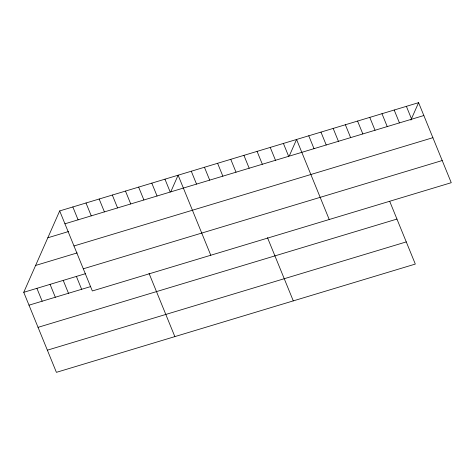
<?xml version="1.0" encoding="UTF-8"?>
<svg xmlns="http://www.w3.org/2000/svg" width="475" height="475" viewBox="0 0 475 475"><rect width="100%" height="100%" fill="white"/><g stroke="black" fill="none" stroke-linecap="round" stroke-linejoin="round"><path stroke-width="0.71" d="M389.767 201.471L415.316 264.07L56.412 372.341L23.75 292.303L59.684 210.93L418.588 102.659L451.25 182.697L92.346 290.967L59.684 210.93M171.006 191.312L178.119 175.198L210.781 255.235M289.447 155.58L296.56 139.472L329.223 219.509M410.881 120.116L418.588 102.659M64.933 223.802L423.843 115.532M47.827 237.785L68.602 231.515M73.981 245.967L432.885 137.691M35.607 265.454L77.164 252.914M83.297 268.803L442.207 160.532M23.75 292.303L85.393 273.707M29.005 305.176L90.648 286.579M38.047 327.34L396.952 219.07M47.369 350.176L406.273 241.906M406.386 106.341L411.635 119.213M394.185 110.022L399.433 122.888M381.977 113.703L387.232 126.57M369.776 117.384L375.03 130.251M357.574 121.066L362.829 133.932M345.372 124.747L350.621 137.613M333.171 128.428L338.42 141.295M320.963 132.109L326.218 144.976M308.762 135.791L314.017 148.657M283.403 143.438L288.652 156.311M270.239 147.41L275.494 160.283M257.082 151.382L262.331 164.249M243.918 155.349L249.173 168.221M267.478 237.631L293.289 300.883M230.761 159.321L236.016 172.193M217.603 163.287L222.852 176.16M204.44 167.259L209.695 180.132M191.283 171.232L196.531 184.098M164.962 179.17L170.216 192.042M151.804 183.142L157.053 196.009M138.641 187.108L143.895 199.981M125.483 191.081L130.732 203.947M149.037 273.357L174.853 336.615M112.32 195.047L117.574 207.919M99.162 199.019L104.417 211.892M86.005 202.991L91.253 215.858M72.841 206.958L78.096 219.83M76.392 276.426L81.641 289.299M63.228 280.398L68.483 293.265M50.071 284.365L55.32 297.237M36.907 288.337L42.162 301.209"/></g></svg>
